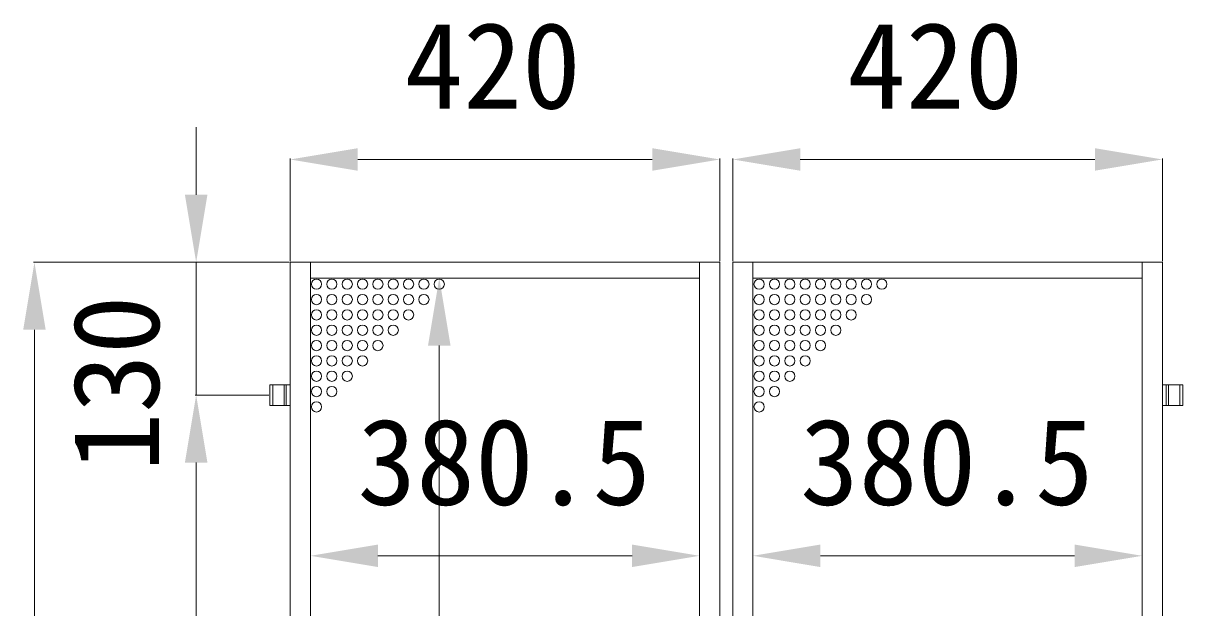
# Model space of a CAD drawing. Units: millimetres, scale not verified. Extents: x 2437 to 26587, y -17325 to 17325.
# Drawn here: x 23855 to 25215, y 9388 to 10074 of the extents above; entities that cross this region are included whole.
import ezdxf
from ezdxf.enums import TextEntityAlignment as Align

# ---------------------------------------------------------------- set-up
doc = ezdxf.new("R2010")
doc.units = ezdxf.units.MM
doc.header["$LTSCALE"] = 90
doc.linetypes.add('DASHED1', pattern=[1.8, 1.2, -0.6])
for name, color, linetype, lineweight in [('0-2_ACCG-3018', 7, 'Continuous', 18), ('0-B_寸法', 3, 'Continuous', 18), ('1-7_標準ﾊﾟﾈﾙ', 7, 'Continuous', 18)]:
    doc.layers.add(name, color=color, linetype=linetype, lineweight=lineweight)
doc.styles.add('ＭＳ ゴシック', font='')
doc.styles.get('ＭＳ ゴシック').set_extended_font_data('MS Gothic')

msp = doc.modelspace()

# ---------------------------------------------------------------- linework, layer by layer
at = {"layer": '0-2_ACCG-3018'}
for centre in [(24198.77, 9767.36), (24216.77, 9767.36), (24234.77, 9767.36), (24252.77, 9767.36), (24270.77, 9767.36), (24288.77, 9767.36), (24306.77, 9767.36), (24324.77, 9767.36), (24342.77, 9767.36), (24718.01, 9767.36), (24736.01, 9767.36), (24754.01, 9767.36), (24772.01, 9767.36), (24790.01, 9767.36), (24808.01, 9767.36), (24826.01, 9767.36), (24844.01, 9767.36), (24862.01, 9767.36), (24198.77, 9749.36), (24216.77, 9749.36), (24234.77, 9749.36), (24252.77, 9749.36), (24270.77, 9749.36), (24288.77, 9749.36), (24306.77, 9749.36), (24324.77, 9749.36), (24718.01, 9749.36), (24736.01, 9749.36), (24754.01, 9749.36), (24772.01, 9749.36), (24790.01, 9749.36), (24808.01, 9749.36), (24826.01, 9749.36), (24844.01, 9749.36), (24198.77, 9731.36), (24216.77, 9731.36), (24234.77, 9731.36), (24252.77, 9731.36), (24270.77, 9731.36), (24288.77, 9731.36), (24306.77, 9731.36), (24718.01, 9731.36), (24736.01, 9731.36), (24754.01, 9731.36), (24772.01, 9731.36), (24790.01, 9731.36), (24808.01, 9731.36), (24826.01, 9731.36), (24198.77, 9713.36), (24216.77, 9713.36), (24234.77, 9713.36), (24252.77, 9713.36), (24270.77, 9713.36), (24288.77, 9713.36), (24718.01, 9713.36), (24736.01, 9713.36), (24754.01, 9713.36), (24772.01, 9713.36), (24790.01, 9713.36), (24808.01, 9713.36), (24198.77, 9695.36), (24216.77, 9695.36), (24234.77, 9695.36), (24252.77, 9695.36), (24270.77, 9695.36), (24718.01, 9695.36), (24736.01, 9695.36), (24754.01, 9695.36), (24772.01, 9695.36), (24790.01, 9695.36), (24198.77, 9677.36), (24216.77, 9677.36), (24234.77, 9677.36), (24252.77, 9677.36), (24718.01, 9677.36), (24736.01, 9677.36), (24754.01, 9677.36), (24772.01, 9677.36), (24198.77, 9659.36), (24216.77, 9659.36), (24234.77, 9659.36), (24718.01, 9659.36), (24736.01, 9659.36), (24754.01, 9659.36), (24198.77, 9641.36), (24216.77, 9641.36), (24718.01, 9641.36), (24736.01, 9641.36), (24198.77, 9623.36), (24718.01, 9623.36)]:
    msp.add_circle(centre, 6, dxfattribs=at)
at = {"layer": '0-B_寸法'}
for p, q in [((24057.55, 9872.35), (24057.55, 9951.55)), ((24167.87, 9794.36), (24167.87, 9914.99)), ((24247.07, 9913.79), (24592.67, 9913.79)), ((24671.87, 9794.36), (24671.87, 9914.99)), ((24687.12, 9794.36), (24687.12, 9914.99)), ((24766.32, 9913.79), (25111.92, 9913.79)), ((25191.12, 9794.36), (25191.12, 9914.99)), ((24166.67, 9793.15), (23866.6, 9793.15)), ((24166.67, 9793.15), (24056.35, 9793.15)), ((24057.55, 9793.15), (24057.55, 9637.15)), ((24191.57, 9773.35), (24191.57, 9447.4)), ((24192.77, 9774.56), (24343.97, 9774.56)), ((24648.17, 9773.35), (24648.17, 9447.4)), ((24710.81, 9773.35), (24710.81, 9447.4)), ((25167.41, 9773.35), (25167.41, 9447.4)), ((23867.8, 9713.95), (23867.8, 6268.75)), ((24342.77, 9695.36), (24342.77, 8677.75)), ((24142.67, 9637.15), (24056.35, 9637.15)), ((24142.67, 9637.15), (24056.35, 9637.15)), ((24057.55, 9557.95), (24057.55, 9478.76)), ((24057.55, 9557.95), (24057.55, 8070.55)), ((24270.77, 9448.6), (24568.97, 9448.6)), ((24790.01, 9448.6), (25088.21, 9448.6))]:
    msp.add_line(p, q, dxfattribs=at)
at = {"layer": '0-B_寸法', "color": 91}
for points in [[(24247.07, 9926.99), (24167.87, 9913.79), (24247.07, 9900.59)], [(24592.67, 9926.99), (24671.87, 9913.79), (24592.67, 9900.59)], [(24766.32, 9926.99), (24687.12, 9913.79), (24766.32, 9900.59)], [(25111.92, 9926.99), (25191.12, 9913.79), (25111.92, 9900.59)], [(24044.35, 9872.35), (24057.55, 9793.15), (24070.75, 9872.35)], [(23854.61, 9713.95), (23867.8, 9793.15), (23881, 9713.95)], [(24329.57, 9695.36), (24342.77, 9774.56), (24355.97, 9695.36)], [(24044.35, 9557.95), (24057.55, 9637.15), (24070.75, 9557.95)], [(24044.35, 9557.95), (24057.55, 9637.15), (24070.75, 9557.95)], [(24270.77, 9461.8), (24191.57, 9448.6), (24270.77, 9435.39)], [(24568.97, 9461.8), (24648.17, 9448.6), (24568.97, 9435.39)], [(24790.01, 9461.8), (24710.81, 9448.6), (24790.01, 9435.39)], [(25088.21, 9461.8), (25167.41, 9448.6), (25088.21, 9435.39)]]:
    msp.add_solid(points, dxfattribs=at)
at = {"layer": '1-7_標準ﾊﾟﾈﾙ', "linetype": 'DASHED1'}
for p, q in [((24147.47, 9649.15), (24147.47, 9625.16)), ((24160.67, 9649.15), (24160.67, 9625.16)), ((25198.32, 9649.15), (25198.32, 9625.16)), ((25211.51, 9649.15), (25211.51, 9625.16))]:
    msp.add_line(p, q, dxfattribs=at)
at = {"layer": '1-7_標準ﾊﾟﾈﾙ'}
for p, q in [((24163.32, 9649.15), (24163.32, 9625.16)), ((25195.66, 9649.15), (25195.66, 9625.16))]:
    msp.add_line(p, q, dxfattribs=at)
for points in [[(24167.87, 9793.15), (24191.57, 9793.15), (24191.57, 6189.55), (24167.87, 6189.55)], [(24648.17, 9793.15), (24191.57, 9793.15), (24191.57, 9774.56), (24648.17, 9774.56)], [(24671.87, 9793.15), (24648.17, 9793.15), (24648.17, 6189.55), (24671.87, 6189.55)], [(24687.12, 9793.15), (24710.81, 9793.15), (24710.81, 6189.55), (24687.12, 6189.55)], [(24710.81, 9793.15), (25167.41, 9793.15), (25167.41, 9774.56), (24710.81, 9774.56)], [(25191.12, 9793.15), (25167.41, 9793.15), (25167.41, 6189.55), (25191.12, 6189.55)]]:
    msp.add_lwpolyline(points, close=True, dxfattribs=at)
for points in [[(24167.87, 9625.16), (24143.87, 9625.16), (24143.87, 9649.15), (24167.87, 9649.15)], [(25191.12, 9625.16), (25215.11, 9625.16), (25215.11, 9649.15), (25191.12, 9649.15)]]:
    msp.add_lwpolyline(points, dxfattribs=at)

# ---------------------------------------------------------------- texts
at = {"layer": '0-B_寸法', "style": 'ＭＳ ゴシック'}
for s, p in [('420', (24302.05, 9943.16)), ('420', (24821.3, 9943.16)), ('380.5', (24246.83, 9477.97)), ('380.5', (24766.06, 9477.97))]:
    msp.add_text(s, height=101.3, dxfattribs=at).set_placement(p, align=Align.BOTTOM_LEFT)
msp.add_text('130', height=101.3, rotation=90, dxfattribs=at).set_placement((24044.37, 9547.47), align=Align.BOTTOM_LEFT)

doc.saveas('drawing.dxf')
